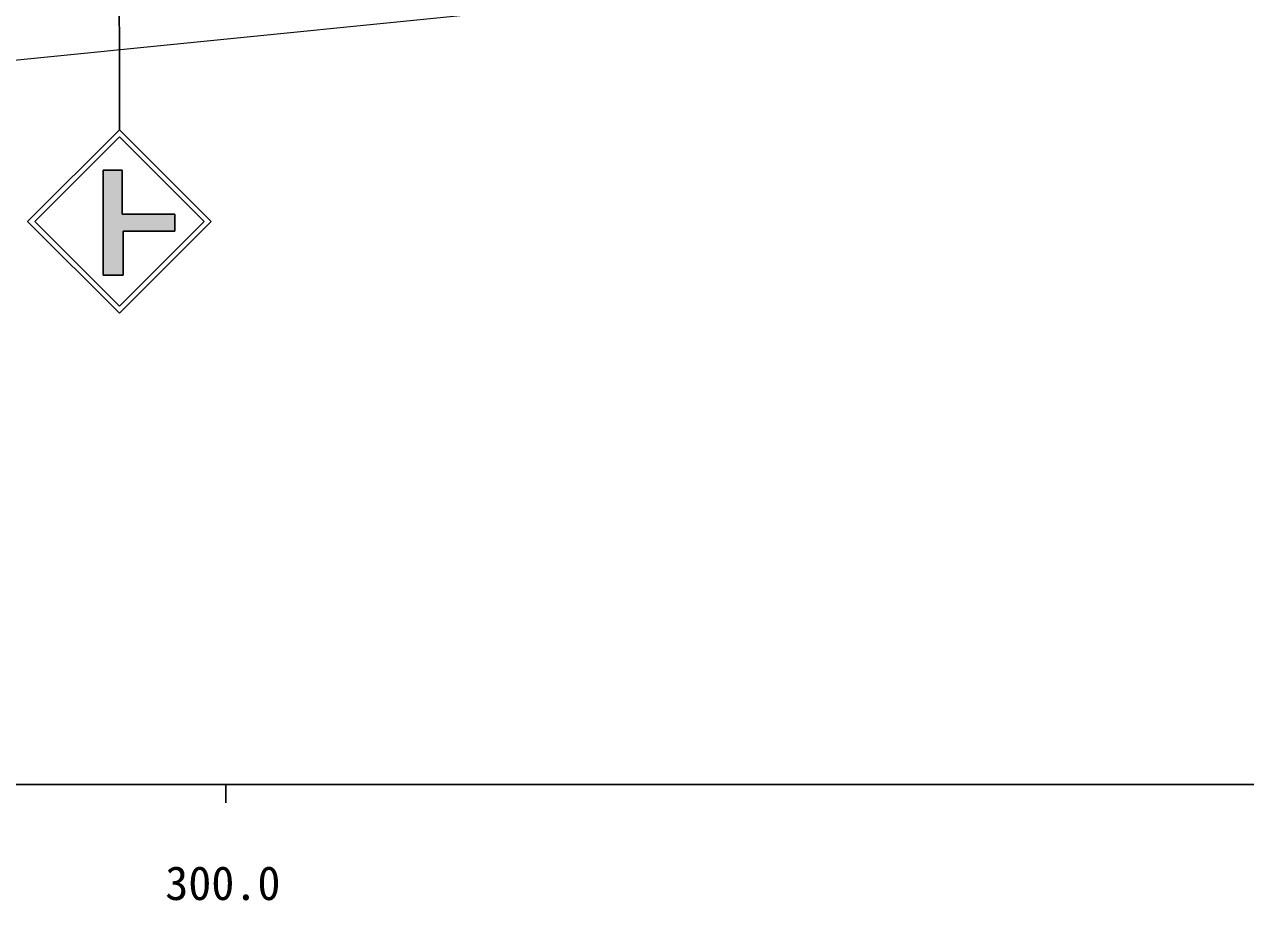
# Model space of a CAD drawing. Units: millimetres, scale not verified. Extents: x 40000 to 680000, y 20000 to 380000.
# Drawn here: x 357108 to 423180, y 198715 to 246127 of the extents above; entities that cross this region are included whole.
import ezdxf
from ezdxf.enums import TextEntityAlignment as Align

# ---------------------------------------------------------------- set-up
doc = ezdxf.new("R2010")
doc.units = ezdxf.units.MM
doc.header["$LTSCALE"] = 1000
for name, color, linetype, lineweight in [('M-BGD', 7, 'Continuous', 25), ('M-STR-HTXT', 7, 'Continuous', 13), ('M-STR-STRC', 7, 'Continuous', 25), ('M-TTL-BAND', 7, 'Continuous', 25)]:
    doc.layers.add(name, color=color, linetype=linetype, lineweight=lineweight)
doc.styles.add('ＭＳ ゴシック', font='')
doc.styles.get('ＭＳ ゴシック').set_extended_font_data('MS Gothic')

msp = doc.modelspace()

# ---------------------------------------------------------------- hatches: boundary and pattern name
at = {"layer": 'M-STR-STRC'}
msp.add_hatch(color=256, dxfattribs=at).paths.add_polyline_path([(362444, 232564), (362444, 234931), (365255, 234931), (365255, 235858), (362404, 235858), (362404, 238245), (361377, 238245), (361377, 232564)])
msp.add_hatch(color=256, dxfattribs=at).paths.add_polyline_path([(362444, 232564), (362444, 234931), (365255, 234931), (365255, 235858), (362404, 235858), (362404, 238245), (361377, 238245), (361377, 232564)])
msp.add_hatch(color=256, dxfattribs=at).paths.add_polyline_path([(362444, 232564), (362444, 234931), (365255, 234931), (365255, 235858), (362404, 235858), (362404, 238245), (361377, 238245), (361377, 232564)])
msp.add_hatch(color=256, dxfattribs=at).paths.add_polyline_path([(362444, 232564), (362444, 234931), (365255, 234931), (365255, 235858), (362404, 235858), (362404, 238245), (361377, 238245), (361377, 232564)])
msp.add_hatch(color=256, dxfattribs=at).paths.add_polyline_path([(362444, 232564), (362444, 234931), (365255, 234931), (365255, 235858), (362404, 235858), (362404, 238245), (361377, 238245), (361377, 232564)])

# ---------------------------------------------------------------- linework, layer by layer
at = {"layer": 'M-BGD'}
msp.add_lwpolyline([(326113, 265321), (338714, 268067), (362192, 274000), (362246, 240428)], dxfattribs=at)
at = {"layer": 'M-STR-HTXT'}
msp.add_line((398364, 248376), (246914, 233144), dxfattribs=at)
at = {"layer": 'M-STR-STRC'}
for p, q in [((357283, 235464), (362246, 240428)), ((357664, 235464), (362246, 240046)), ((362246, 240428), (367210, 235464)), ((362246, 240046), (366829, 235464)), ((361377, 238245), (362404, 238245)), ((361377, 232564), (361377, 238245)), ((362404, 238245), (362404, 235858)), ((362246, 230500), (357283, 235464)), ((362246, 230882), (357664, 235464)), ((367210, 235464), (362246, 230500)), ((366829, 235464), (362246, 230882)), ((362404, 235858), (365255, 235858)), ((365255, 235858), (365255, 234931)), ((365255, 234931), (362444, 234931)), ((362444, 234931), (362444, 232564)), ((362444, 232564), (361377, 232564))]:
    msp.add_line(p, q, dxfattribs=at)
at = {"layer": 'M-TTL-BAND'}
for p, q in [((40000, 205000), (579000, 205000)), ((368000, 205000), (368000, 204000))]:
    msp.add_line(p, q, dxfattribs=at)

# ---------------------------------------------------------------- texts
at = {"layer": 'M-TTL-BAND', "style": 'ＭＳ ゴシック'}
msp.add_text('300.0', height=1833, dxfattribs=at).set_placement((367844, 198195), align=Align.BOTTOM_CENTER)

doc.saveas('drawing.dxf')
